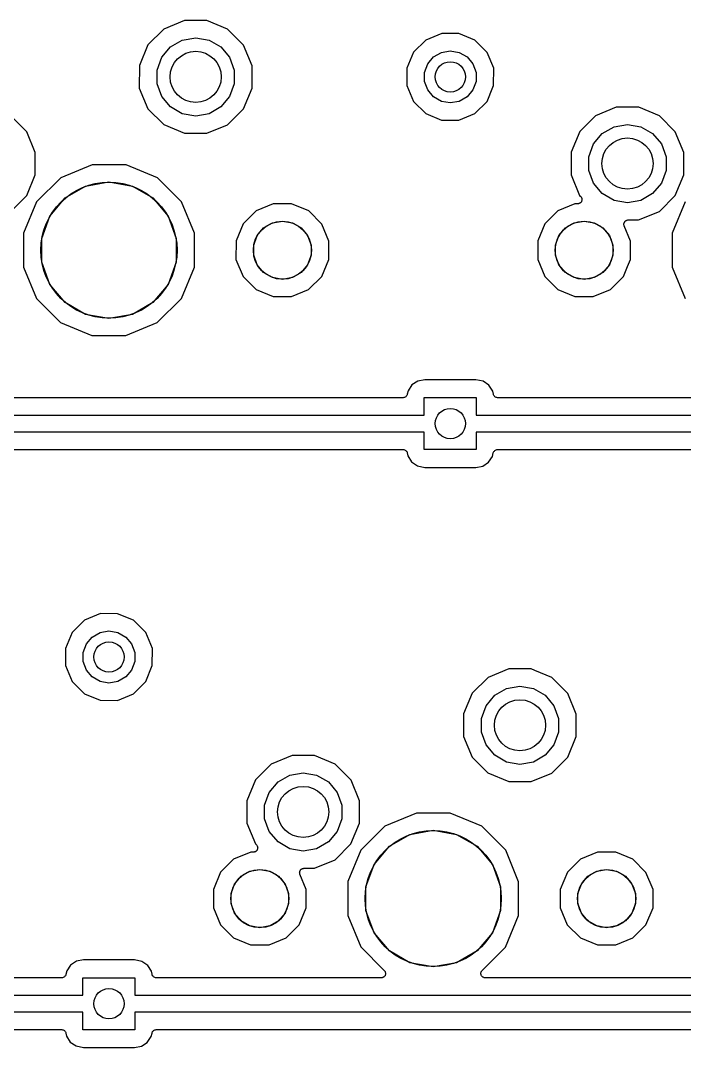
# Model space of a CAD drawing. Extents: x 36 to 201, y -145 to -29.
# Drawn here: x 76.41 to 95.86, y -83.36 to -53.27 of the extents above; entities that cross this region are included whole.
import ezdxf

# ---------------------------------------------------------------- set-up
doc = ezdxf.new("R2010")
doc.units = 0
doc.header["$MEASUREMENT"] = 0
doc.layers.add('BLACK', color=7, linetype='CONTINUOUS')

msp = doc.modelspace()

# ---------------------------------------------------------------- linework, layer by layer
at = {"layer": 'Black'}
for p, q in [((80.606, -53.5195), (80.1412, -53.9836)), ((81.213, -53.2687), (80.606, -53.5195)), ((81.8698, -53.2693), (81.213, -53.2687)), ((82.4764, -53.5212), (81.8698, -53.2693)), ((82.9405, -53.986), (82.4764, -53.5212)), ((80.8025, -54.0411), (81.1476, -53.8418)), ((81.1476, -53.8418), (81.54, -53.7726)), ((81.54, -53.7726), (81.9324, -53.8418)), ((81.9324, -53.8418), (82.2775, -54.0411)), ((88.2815, -53.8427), (87.924, -54.1997)), ((88.7485, -53.6498), (88.2815, -53.8427)), ((89.2537, -53.6502), (88.7485, -53.6498)), ((89.7203, -53.844), (89.2537, -53.6502)), ((90.0773, -54.2015), (89.7203, -53.844)), ((80.1412, -53.9836), (79.8893, -54.5902)), ((80.5464, -54.3463), (80.8025, -54.0411)), ((82.2775, -54.0411), (82.5336, -54.3463)), ((83.1913, -54.593), (82.9405, -53.986)), ((88.7384, -54.2012), (89, -54.1551)), ((89, -54.1551), (89.2616, -54.2012)), ((80.4101, -54.7208), (80.5464, -54.3463)), ((82.5336, -54.3463), (82.6699, -54.7208)), ((87.924, -54.1997), (87.7302, -54.6663)), ((88.3376, -54.5375), (88.5083, -54.334)), ((88.5083, -54.334), (88.7384, -54.2012)), ((89.2616, -54.2012), (89.4917, -54.334)), ((89.4917, -54.334), (89.6624, -54.5375)), ((90.2702, -54.6685), (90.0773, -54.2015)), ((79.8893, -54.5902), (79.8887, -55.247)), ((80.4101, -55.1192), (80.4101, -54.7208)), ((82.6699, -54.7208), (82.6699, -55.1192)), ((83.1908, -55.1965), (83.1913, -54.593)), ((87.7302, -54.6663), (87.7298, -55.1715)), ((88.2467, -54.7872), (88.3376, -54.5375)), ((89.6624, -54.5375), (89.7533, -54.7872)), ((90.2698, -55.1737), (90.2702, -54.6685)), ((88.2467, -55.0528), (88.2467, -54.7872)), ((88.3376, -55.3025), (88.2467, -55.0528)), ((89.7533, -55.0528), (89.6624, -55.3025)), ((89.7533, -54.7872), (89.7533, -55.0528)), ((79.8887, -55.247), (80.1395, -55.854)), ((80.5464, -55.4937), (80.4101, -55.1192)), ((82.6699, -55.1192), (82.5336, -55.4937)), ((82.9388, -55.8564), (83.1907, -55.2498)), ((83.1907, -55.2498), (83.1908, -55.1966)), ((83.1908, -55.1966), (83.1908, -55.1965)), ((87.7298, -55.1715), (87.9227, -55.6385)), ((88.5083, -55.506), (88.3376, -55.3025)), ((89.6624, -55.3025), (89.4917, -55.506)), ((90.076, -55.6403), (90.2491, -55.2234)), ((90.2491, -55.2234), (90.2698, -55.1737)), ((90.2491, -55.2234), (90.2491, -55.2234)), ((80.8025, -55.7989), (80.5464, -55.4937)), ((82.5336, -55.4937), (82.2775, -55.7989)), ((87.9227, -55.6385), (88.2797, -55.996)), ((88.7384, -55.6388), (88.5083, -55.506)), ((89, -55.6849), (88.7384, -55.6388)), ((89.2616, -55.6388), (89, -55.6849)), ((89.4917, -55.506), (89.2616, -55.6388)), ((89.7185, -55.9973), (90.076, -55.6403)), ((80.1395, -55.854), (80.6036, -56.3188)), ((81.1476, -55.9982), (80.8025, -55.7989)), ((82.2775, -55.7989), (81.9324, -55.9982)), ((82.474, -56.3205), (82.9388, -55.8564)), ((93.863, -55.8087), (93.256, -56.0595)), ((94.5198, -55.8093), (93.863, -55.8087)), ((95.1264, -56.0612), (94.5198, -55.8093)), ((76.5905, -56.526), (76.1264, -56.0612)), ((81.54, -56.0674), (81.1476, -55.9982)), ((81.9324, -55.9982), (81.54, -56.0674)), ((88.2797, -55.996), (88.7463, -56.1898)), ((88.7463, -56.1898), (89.2515, -56.1902)), ((89.2515, -56.1902), (89.7185, -55.9973)), ((93.256, -56.0595), (92.7912, -56.5236)), ((95.5905, -56.526), (95.1264, -56.0612)), ((76.8413, -57.133), (76.5905, -56.526)), ((80.6036, -56.3188), (81.2102, -56.5707)), ((81.2102, -56.5707), (81.867, -56.5713)), ((81.867, -56.5713), (82.474, -56.3205)), ((92.7912, -56.5236), (92.5393, -57.1302)), ((93.4525, -56.5811), (93.7976, -56.3818)), ((93.7976, -56.3818), (94.19, -56.3126)), ((94.19, -56.3126), (94.5824, -56.3818)), ((94.5824, -56.3818), (94.9275, -56.5811)), ((95.8413, -57.133), (95.5905, -56.526)), ((93.1964, -56.8863), (93.4525, -56.5811)), ((94.9275, -56.5811), (95.1836, -56.8863)), ((76.8407, -57.7898), (76.8413, -57.133)), ((92.5393, -57.1302), (92.5387, -57.787)), ((93.0601, -57.2608), (93.1964, -56.8863)), ((95.1836, -56.8863), (95.3199, -57.2608)), ((95.8407, -57.7898), (95.8413, -57.133)), ((93.0601, -57.6592), (93.0601, -57.2608)), ((95.3199, -57.2608), (95.3199, -57.6592)), ((78.5045, -57.4977), (77.5846, -57.8778)), ((79.4998, -57.4985), (78.5045, -57.4977)), ((80.4191, -57.8802), (79.4998, -57.4985)), ((93.1964, -58.0337), (93.0601, -57.6592)), ((95.3199, -57.6592), (95.1836, -58.0337)), ((76.5888, -58.3964), (76.8407, -57.7898)), ((77.5846, -57.8778), (76.8802, -58.5809)), ((78.3154, -58.1192), (79, -57.9985)), ((79, -57.9985), (79.6846, -58.1192)), ((81.1222, -58.5846), (80.4191, -57.8802)), ((92.5387, -57.787), (92.7895, -58.394)), ((93.4525, -58.3389), (93.1964, -58.0337)), ((95.1836, -58.0337), (94.9275, -58.3389)), ((95.5888, -58.3964), (95.8407, -57.7898)), ((77.7134, -58.4667), (78.3154, -58.1192)), ((79.6846, -58.1192), (80.2865, -58.4667)), ((93.7976, -58.5382), (93.4525, -58.3389)), ((94.9275, -58.3389), (94.5824, -58.5382)), ((76.124, -58.8605), (76.5888, -58.3964)), ((76.8802, -58.5809), (76.4985, -59.5002)), ((77.2666, -58.9992), (77.7134, -58.4667)), ((80.2865, -58.4667), (80.7334, -58.9992)), ((81.5023, -59.5045), (81.1222, -58.5846)), ((83.8109, -58.6409), (83.3113, -58.8473)), ((84.3515, -58.6413), (83.8109, -58.6409)), ((84.8508, -58.8487), (84.3515, -58.6413)), ((92.6509, -58.6409), (92.1513, -58.8473)), ((92.7297, -58.6409), (92.6509, -58.6409)), ((92.7461, -58.6381), (92.7297, -58.6409)), ((92.7626, -58.6366), (92.7461, -58.6381)), ((92.7676, -58.6343), (92.7626, -58.6366)), ((92.7731, -58.6333), (92.7676, -58.6343)), ((92.7875, -58.625), (92.7731, -58.6333)), ((92.8026, -58.618), (92.7875, -58.625)), ((92.7895, -58.394), (92.8197, -58.4242)), ((92.8065, -58.6141), (92.8026, -58.618)), ((92.8114, -58.6113), (92.8065, -58.6141)), ((92.822, -58.5986), (92.8114, -58.6113)), ((92.8197, -58.4242), (92.8292, -58.4378)), ((92.8338, -58.5869), (92.822, -58.5986)), ((92.8292, -58.4378), (92.8399, -58.4505)), ((92.8361, -58.5818), (92.8338, -58.5869)), ((92.8397, -58.5775), (92.8361, -58.5818)), ((92.8454, -58.5619), (92.8397, -58.5775)), ((92.8399, -58.4505), (92.8418, -58.4558)), ((92.8418, -58.4558), (92.845, -58.4604)), ((92.845, -58.4604), (92.8492, -58.4764)), ((92.8525, -58.5469), (92.8454, -58.5619)), ((92.8492, -58.4764), (92.8549, -58.492)), ((92.8529, -58.5413), (92.8525, -58.5469)), ((92.8549, -58.5361), (92.8529, -58.5413)), ((92.8549, -58.492), (92.8549, -58.4976)), ((92.8549, -58.4976), (92.8563, -58.503)), ((92.8563, -58.503), (92.8549, -58.5195)), ((92.8549, -58.5195), (92.8549, -58.5361)), ((94.19, -58.6074), (93.7976, -58.5382)), ((94.5824, -58.5382), (94.19, -58.6074)), ((95.124, -58.8605), (95.5888, -58.3964)), ((95.8802, -58.5809), (95.4985, -59.5002)), ((83.3113, -58.8473), (82.9287, -59.2292)), ((85.2327, -59.2313), (84.8508, -58.8487)), ((92.1513, -58.8473), (91.7687, -59.2292)), ((94.517, -59.1113), (95.124, -58.8605)), ((77.0289, -59.6524), (77.2666, -58.9992)), ((80.7334, -58.9992), (80.9711, -59.6524)), ((82.9287, -59.2292), (82.7213, -59.7285)), ((83.531, -59.3457), (83.7879, -59.1974)), ((83.7879, -59.1974), (84.08, -59.1458)), ((84.08, -59.1458), (84.3721, -59.1974)), ((84.3721, -59.1974), (84.629, -59.3457)), ((85.4391, -59.7309), (85.2327, -59.2313)), ((91.7687, -59.2292), (91.5613, -59.7285)), ((92.371, -59.3457), (92.6279, -59.1974)), ((92.6279, -59.1974), (92.92, -59.1458)), ((92.92, -59.1458), (93.2121, -59.1974)), ((93.2121, -59.1974), (93.469, -59.3457)), ((94.086, -59.2434), (94.0878, -59.2297)), ((94.0878, -59.2516), (94.086, -59.2434)), ((94.0878, -59.2297), (94.0879, -59.2159)), ((94.0878, -59.26), (94.0878, -59.2516)), ((94.0925, -59.273), (94.0878, -59.26)), ((94.0879, -59.2159), (94.0907, -59.208)), ((94.0907, -59.208), (94.0918, -59.1997)), ((94.0918, -59.1997), (94.0982, -59.1874)), ((94.0955, -59.2865), (94.0925, -59.273)), ((94.0982, -59.1874), (94.103, -59.1744)), ((94.103, -59.1744), (94.1084, -59.168)), ((94.1084, -59.168), (94.1122, -59.1606)), ((94.1122, -59.1606), (94.1224, -59.1513)), ((94.1224, -59.1513), (94.1314, -59.1407)), ((94.1314, -59.1407), (94.1386, -59.1365)), ((94.1386, -59.1365), (94.1448, -59.1308)), ((94.1448, -59.1308), (94.1576, -59.1256)), ((94.1576, -59.1256), (94.1696, -59.1186)), ((94.1696, -59.1186), (94.1778, -59.1172)), ((94.1778, -59.1172), (94.1855, -59.114)), ((94.1855, -59.114), (94.1994, -59.1134)), ((94.1994, -59.1134), (94.213, -59.111)), ((94.213, -59.111), (94.517, -59.1113)), ((76.4985, -59.5002), (76.4977, -60.4955)), ((81.5016, -60.2942), (81.5023, -59.5045)), ((83.2388, -59.8517), (83.3403, -59.5729)), ((83.3403, -59.5729), (83.531, -59.3457)), ((84.629, -59.3457), (84.8197, -59.5729)), ((84.8197, -59.5729), (84.9212, -59.8517)), ((92.0788, -59.8517), (92.1803, -59.5729)), ((92.1803, -59.5729), (92.371, -59.3457)), ((93.469, -59.3457), (93.6597, -59.5729)), ((93.6597, -59.5729), (93.7612, -59.8517)), ((94.2791, -59.7309), (94.0955, -59.2865)), ((95.4985, -59.5002), (95.4977, -60.4955)), ((77.0289, -60.3476), (77.0289, -59.6524)), ((80.9711, -59.6524), (80.9711, -60.3476)), ((82.7213, -59.7285), (82.7209, -60.2691)), ((83.2388, -60.1483), (83.2388, -59.8517)), ((84.9212, -59.8517), (84.9212, -60.1483)), ((85.4387, -60.2715), (85.4391, -59.7309)), ((91.5613, -59.7285), (91.5609, -60.2691)), ((92.0788, -60.1483), (92.0788, -59.8517)), ((93.7612, -59.8517), (93.7612, -60.1483)), ((94.2787, -60.2715), (94.2791, -59.7309)), ((83.3403, -60.4271), (83.2388, -60.1483)), ((84.9212, -60.1483), (84.8197, -60.4271)), ((92.1803, -60.4271), (92.0788, -60.1483)), ((93.7612, -60.1483), (93.6597, -60.4271)), ((77.2666, -61.0008), (77.0289, -60.3476)), ((80.9711, -60.3476), (80.7334, -61.0008)), ((81.5015, -60.4998), (81.5016, -60.2942)), ((81.5016, -60.2942), (81.5016, -60.2942)), ((82.7209, -60.2691), (82.9273, -60.7687)), ((83.531, -60.6543), (83.3403, -60.4271)), ((84.8197, -60.4271), (84.629, -60.6543)), ((85.2313, -60.7708), (85.4387, -60.2715)), ((91.5609, -60.2691), (91.7673, -60.7687)), ((92.371, -60.6543), (92.1803, -60.4271)), ((93.6597, -60.4271), (93.469, -60.6543)), ((94.0713, -60.7708), (94.1954, -60.4719)), ((94.1954, -60.4719), (94.2787, -60.2715)), ((76.4977, -60.4955), (76.8778, -61.4154)), ((81.1198, -61.4191), (81.5015, -60.4998)), ((82.9273, -60.7687), (83.3092, -61.1513)), ((83.7879, -60.8026), (83.531, -60.6543)), ((84.629, -60.6543), (84.3721, -60.8026)), ((84.8487, -61.1527), (85.2313, -60.7708)), ((91.7673, -60.7687), (92.1492, -61.1513)), ((92.6279, -60.8026), (92.371, -60.6543)), ((93.469, -60.6543), (93.2121, -60.8026)), ((93.6887, -61.1527), (94.0713, -60.7708)), ((95.4977, -60.4955), (95.8778, -61.4154)), ((77.7134, -61.5332), (77.2666, -61.0008)), ((80.7334, -61.0008), (80.2865, -61.5332)), ((84.08, -60.8541), (83.7879, -60.8026)), ((84.3721, -60.8026), (84.08, -60.8541)), ((92.92, -60.8541), (92.6279, -60.8026)), ((93.2121, -60.8026), (92.92, -60.8541)), ((83.3092, -61.1513), (83.8085, -61.3587)), ((83.8085, -61.3587), (84.3491, -61.3591)), ((84.3491, -61.3591), (84.8487, -61.1527)), ((92.1492, -61.1513), (92.6485, -61.3587)), ((92.6485, -61.3587), (93.1891, -61.3591)), ((93.1891, -61.3591), (93.6887, -61.1527)), ((76.8778, -61.4154), (77.5809, -62.1198)), ((78.3154, -61.8808), (77.7134, -61.5332)), ((80.2865, -61.5332), (79.6846, -61.8808)), ((80.4154, -62.1222), (81.1198, -61.4191)), ((79, -62.0015), (78.3154, -61.8808)), ((79.6846, -61.8808), (79, -62.0015)), ((77.5809, -62.1198), (78.5002, -62.5015)), ((79.4955, -62.5023), (80.4154, -62.1222)), ((78.5002, -62.5015), (79.4955, -62.5023)), ((88.2498, -63.7976), (88.0505, -63.8351)), ((89.7493, -63.7976), (88.2498, -63.7976)), ((89.9635, -63.8409), (89.7493, -63.7976)), ((87.8769, -63.9468), (87.7609, -64.1165)), ((88.0505, -63.8351), (87.8769, -63.9468)), ((90.1332, -63.9569), (89.9635, -63.8409)), ((90.2449, -64.1305), (90.1332, -63.9569)), ((87.6155, -64.322), (71.3863, -64.322)), ((87.6356, -64.3184), (87.6155, -64.322)), ((87.6559, -64.3154), (87.6356, -64.3184)), ((87.6573, -64.3146), (87.6559, -64.3154)), ((87.6589, -64.3143), (87.6573, -64.3146)), ((87.6767, -64.3041), (87.6589, -64.3143)), ((87.6946, -64.2943), (87.6767, -64.3041)), ((87.6957, -64.2931), (87.6946, -64.2943)), ((87.6971, -64.2923), (87.6957, -64.2931)), ((87.7103, -64.2766), (87.6971, -64.2923)), ((87.7238, -64.2613), (87.7103, -64.2766)), ((87.7244, -64.2597), (87.7238, -64.2613)), ((87.7255, -64.2585), (87.7244, -64.2597)), ((87.7325, -64.2393), (87.7255, -64.2585)), ((87.7399, -64.2202), (87.7325, -64.2393)), ((87.7609, -64.1165), (87.7399, -64.2202)), ((88.238, -64.83), (88.238, -64.318)), ((88.238, -64.318), (89.762, -64.318)), ((89.762, -64.318), (89.762, -64.83)), ((90.2615, -64.2185), (90.2449, -64.1305)), ((90.269, -64.2385), (90.2615, -64.2185)), ((90.2763, -64.2585), (90.269, -64.2385)), ((90.2768, -64.2591), (90.2763, -64.2585)), ((90.277, -64.2598), (90.2768, -64.2591)), ((90.291, -64.276), (90.277, -64.2598)), ((90.3047, -64.2923), (90.291, -64.276)), ((90.3053, -64.2927), (90.3047, -64.2923)), ((90.3058, -64.2932), (90.3053, -64.2927)), ((90.3243, -64.3037), (90.3058, -64.2932)), ((90.3429, -64.3143), (90.3243, -64.3037)), ((90.3436, -64.3145), (90.3429, -64.3143)), ((90.3442, -64.3148), (90.3436, -64.3145)), ((90.3653, -64.3183), (90.3442, -64.3148)), ((90.3863, -64.322), (90.3653, -64.3183)), ((106.615, -64.322), (90.3863, -64.322)), ((70.762, -64.83), (88.238, -64.83)), ((89.762, -64.83), (107.238, -64.83)), ((88.238, -65.33), (70.762, -65.33)), ((88.238, -65.842), (88.238, -65.33)), ((107.238, -65.33), (89.762, -65.33)), ((89.762, -65.33), (89.762, -65.842)), ((71.3845, -65.838), (87.6137, -65.838)), ((87.6137, -65.838), (87.6347, -65.8417)), ((87.6347, -65.8417), (87.6558, -65.8452)), ((87.6558, -65.8452), (87.6564, -65.8455)), ((87.6564, -65.8455), (87.6571, -65.8457)), ((87.6571, -65.8457), (87.6756, -65.8563)), ((87.6756, -65.8563), (87.6942, -65.8668)), ((87.6942, -65.8668), (87.6947, -65.8673)), ((87.6947, -65.8673), (87.6953, -65.8677)), ((87.6953, -65.8677), (87.7091, -65.8841)), ((87.7091, -65.8841), (87.723, -65.9002)), ((87.723, -65.9002), (87.7232, -65.9009)), ((87.7232, -65.9009), (87.7237, -65.9015)), ((87.7237, -65.9015), (87.731, -65.9215)), ((89.762, -65.842), (88.238, -65.842)), ((90.2675, -65.9207), (90.2745, -65.9015)), ((90.2745, -65.9015), (90.2756, -65.9003)), ((90.2756, -65.9003), (90.2762, -65.8987)), ((90.2762, -65.8987), (90.2897, -65.8834)), ((90.2897, -65.8834), (90.3029, -65.8677)), ((90.3029, -65.8677), (90.3043, -65.8669)), ((90.3043, -65.8669), (90.3054, -65.8657)), ((90.3054, -65.8657), (90.3233, -65.8559)), ((90.3233, -65.8559), (90.3411, -65.8457)), ((90.3411, -65.8457), (90.3427, -65.8454)), ((90.3427, -65.8454), (90.3441, -65.8446)), ((90.3441, -65.8446), (90.3644, -65.8416)), ((90.3644, -65.8416), (90.3845, -65.838)), ((90.3845, -65.838), (106.614, -65.838)), ((87.731, -65.9215), (87.7385, -65.9415)), ((87.7385, -65.9415), (87.7551, -66.0295)), ((87.7551, -66.0295), (87.8668, -66.2031)), ((87.8668, -66.2031), (88.0365, -66.3191)), ((90.1231, -66.2132), (90.2391, -66.0435)), ((90.2391, -66.0435), (90.2601, -65.9398)), ((90.2601, -65.9398), (90.2675, -65.9207)), ((88.0365, -66.3191), (88.2507, -66.3624)), ((88.2507, -66.3624), (89.7502, -66.3624)), ((89.7502, -66.3624), (89.9495, -66.3249)), ((89.9495, -66.3249), (90.1231, -66.2132)), ((78.7485, -70.6498), (78.2815, -70.8427)), ((79.2537, -70.6502), (78.7485, -70.6498)), ((79.7203, -70.844), (79.2537, -70.6502)), ((78.2815, -70.8427), (77.924, -71.1997)), ((80.0773, -71.2015), (79.7203, -70.844)), ((77.924, -71.1997), (77.7302, -71.6663)), ((78.5083, -71.334), (78.7384, -71.2012)), ((78.7384, -71.2012), (79, -71.1551)), ((79, -71.1551), (79.2616, -71.2012)), ((79.2616, -71.2012), (79.4917, -71.334)), ((80.2702, -71.6685), (80.0773, -71.2015)), ((78.2467, -71.7872), (78.3376, -71.5375)), ((78.3376, -71.5375), (78.5083, -71.334)), ((79.4917, -71.334), (79.6624, -71.5375)), ((79.6624, -71.5375), (79.7533, -71.7872)), ((77.7302, -71.6663), (77.7298, -72.1715)), ((78.2467, -72.0528), (78.2467, -71.7872)), ((79.7533, -71.7872), (79.7533, -72.0528)), ((80.2698, -72.1737), (80.2702, -71.6685)), ((77.7298, -72.1715), (77.9227, -72.6385)), ((78.3376, -72.3025), (78.2467, -72.0528)), ((79.7533, -72.0528), (79.6624, -72.3025)), ((80.076, -72.6403), (80.2698, -72.1737)), ((78.5083, -72.506), (78.3376, -72.3025)), ((78.7384, -72.6388), (78.5083, -72.506)), ((79.4917, -72.506), (79.2616, -72.6388)), ((79.6624, -72.3025), (79.4917, -72.506)), ((90.106, -72.5195), (89.6412, -72.9836)), ((90.713, -72.2687), (90.106, -72.5195)), ((91.3698, -72.2693), (90.713, -72.2687)), ((91.4774, -72.314), (91.3698, -72.2693)), ((91.9764, -72.5212), (91.4774, -72.314)), ((92.4405, -72.986), (91.9764, -72.5212)), ((77.9227, -72.6385), (78.2797, -72.996)), ((79, -72.6849), (78.7384, -72.6388)), ((79.2616, -72.6388), (79, -72.6849)), ((79.7185, -72.9973), (80.076, -72.6403)), ((90.6476, -72.8418), (91.04, -72.7726)), ((91.04, -72.7726), (91.4324, -72.8418)), ((78.2797, -72.996), (78.7463, -73.1898)), ((79.2515, -73.1902), (79.7185, -72.9973)), ((89.6412, -72.9836), (89.3893, -73.5902)), ((90.0464, -73.3463), (90.3025, -73.0411)), ((90.3025, -73.0411), (90.6476, -72.8418)), ((91.4324, -72.8418), (91.7775, -73.0411)), ((91.7775, -73.0411), (92.0336, -73.3463)), ((92.6913, -73.593), (92.4405, -72.986)), ((78.7463, -73.1898), (79.2515, -73.1902)), ((89.9101, -73.7208), (90.0464, -73.3463)), ((92.0336, -73.3463), (92.1699, -73.7208)), ((89.3893, -73.5902), (89.3887, -74.247)), ((89.9101, -74.1192), (89.9101, -73.7208)), ((92.1699, -73.7208), (92.1699, -74.1192)), ((92.6907, -74.2498), (92.6913, -73.593)), ((89.3887, -74.247), (89.6395, -74.854)), ((90.0464, -74.4937), (89.9101, -74.1192)), ((92.1699, -74.1192), (92.0336, -74.4937)), ((92.4388, -74.8564), (92.6907, -74.2498)), ((90.3025, -74.7989), (90.0464, -74.4937)), ((92.0336, -74.4937), (91.7775, -74.7989)), ((84.363, -74.8087), (83.756, -75.0595)), ((85.0198, -74.8093), (84.363, -74.8087)), ((85.6264, -75.0612), (85.0198, -74.8093)), ((89.6395, -74.854), (90.1036, -75.3188)), ((90.6476, -74.9982), (90.3025, -74.7989)), ((91.7775, -74.7989), (91.4324, -74.9982)), ((91.974, -75.3205), (92.4388, -74.8564)), ((83.756, -75.0595), (83.2912, -75.5236)), ((86.0905, -75.526), (85.6264, -75.0612)), ((91.04, -75.0674), (90.6476, -74.9982)), ((91.4324, -74.9982), (91.04, -75.0674)), ((83.2912, -75.5236), (83.0393, -76.1302)), ((83.9525, -75.5811), (84.2976, -75.3818)), ((84.2976, -75.3818), (84.69, -75.3126)), ((84.69, -75.3126), (85.0824, -75.3818)), ((85.0824, -75.3818), (85.4275, -75.5811)), ((86.3413, -76.133), (86.0905, -75.526)), ((90.1036, -75.3188), (90.7102, -75.5707)), ((91.367, -75.5713), (91.974, -75.3205)), ((83.6964, -75.8863), (83.9525, -75.5811)), ((85.4275, -75.5811), (85.6836, -75.8863)), ((90.7102, -75.5707), (91.367, -75.5713)), ((83.0393, -76.1302), (83.0387, -76.787)), ((83.5601, -76.2608), (83.6964, -75.8863)), ((85.6836, -75.8863), (85.8199, -76.2608)), ((86.3407, -76.7898), (86.3413, -76.133)), ((83.5601, -76.6592), (83.5601, -76.2608)), ((85.8199, -76.2608), (85.8199, -76.6592)), ((83.6964, -77.0337), (83.5601, -76.6592)), ((85.8199, -76.6592), (85.6836, -77.0337)), ((88.0045, -76.4977), (87.0846, -76.8778)), ((88.9998, -76.4985), (88.0045, -76.4977)), ((89.9191, -76.8802), (88.9998, -76.4985)), ((83.0387, -76.787), (83.2895, -77.394)), ((83.9525, -77.3389), (83.6964, -77.0337)), ((85.6836, -77.0337), (85.4275, -77.3389)), ((86.0888, -77.3964), (86.3407, -76.7898)), ((87.0846, -76.8778), (86.3802, -77.5809)), ((87.8154, -77.1192), (88.5, -76.9985)), ((88.5, -76.9985), (89.1846, -77.1192)), ((90.6222, -77.5846), (89.9191, -76.8802)), ((84.2976, -77.5382), (83.9525, -77.3389)), ((85.4275, -77.3389), (85.0824, -77.5382)), ((87.2134, -77.4667), (87.8154, -77.1192)), ((89.1846, -77.1192), (89.7865, -77.4667)), ((83.1509, -77.6409), (82.6513, -77.8473)), ((83.2297, -77.6409), (83.1509, -77.6409)), ((83.2461, -77.6381), (83.2297, -77.6409)), ((83.2626, -77.6366), (83.2461, -77.6381)), ((83.2676, -77.6343), (83.2626, -77.6366)), ((83.2731, -77.6333), (83.2676, -77.6343)), ((83.2875, -77.625), (83.2731, -77.6333)), ((83.3026, -77.618), (83.2875, -77.625)), ((83.2895, -77.394), (83.3197, -77.4242)), ((83.3065, -77.6141), (83.3026, -77.618)), ((83.3114, -77.6113), (83.3065, -77.6141)), ((83.322, -77.5986), (83.3114, -77.6113)), ((83.3197, -77.4242), (83.3292, -77.4378)), ((83.3338, -77.5869), (83.322, -77.5986)), ((83.3292, -77.4378), (83.3399, -77.4505)), ((83.3361, -77.5818), (83.3338, -77.5869)), ((83.3397, -77.5775), (83.3361, -77.5818)), ((83.3454, -77.5619), (83.3397, -77.5775)), ((83.3399, -77.4505), (83.3418, -77.4558)), ((83.3418, -77.4558), (83.345, -77.4604)), ((83.345, -77.4604), (83.3492, -77.4764)), ((83.3525, -77.5469), (83.3454, -77.5619)), ((83.3492, -77.4764), (83.3549, -77.492)), ((83.3529, -77.5413), (83.3525, -77.5469)), ((83.3549, -77.5361), (83.3529, -77.5413)), ((83.3549, -77.492), (83.3549, -77.4976)), ((83.3549, -77.4976), (83.3563, -77.503)), ((83.3563, -77.503), (83.3549, -77.5195)), ((83.3549, -77.5195), (83.3549, -77.5361)), ((84.69, -77.6074), (84.2976, -77.5382)), ((85.0824, -77.5382), (84.69, -77.6074)), ((85.624, -77.8605), (86.0888, -77.3964)), ((86.3802, -77.5809), (85.9985, -78.5002)), ((86.7666, -77.9992), (87.2134, -77.4667)), ((89.7865, -77.4667), (90.2334, -77.9992)), ((91.0023, -78.5045), (90.6222, -77.5846)), ((93.3109, -77.6409), (92.8113, -77.8473)), ((93.8515, -77.6413), (93.3109, -77.6409)), ((94.3508, -77.8487), (93.8515, -77.6413)), ((82.6513, -77.8473), (82.2687, -78.2292)), ((85.017, -78.1113), (85.624, -77.8605)), ((92.8113, -77.8473), (92.4287, -78.2292)), ((94.7327, -78.2313), (94.3508, -77.8487)), ((82.2687, -78.2292), (82.0613, -78.7285)), ((82.871, -78.3457), (83.1279, -78.1974)), ((83.1279, -78.1974), (83.42, -78.1458)), ((83.42, -78.1458), (83.7121, -78.1974)), ((83.7121, -78.1974), (83.969, -78.3457)), ((84.586, -78.2434), (84.5878, -78.2297)), ((84.5878, -78.2516), (84.586, -78.2434)), ((84.5878, -78.2297), (84.5879, -78.2159)), ((84.5879, -78.2159), (84.5907, -78.208)), ((84.5907, -78.208), (84.5918, -78.1997)), ((84.5918, -78.1997), (84.5982, -78.1874)), ((84.5982, -78.1874), (84.603, -78.1744)), ((84.603, -78.1744), (84.6084, -78.168)), ((84.6084, -78.168), (84.6122, -78.1606)), ((84.6122, -78.1606), (84.6224, -78.1513)), ((84.6224, -78.1513), (84.6314, -78.1407)), ((84.6314, -78.1407), (84.6386, -78.1365)), ((84.6386, -78.1365), (84.6448, -78.1308)), ((84.6448, -78.1308), (84.6576, -78.1256)), ((84.6576, -78.1256), (84.6696, -78.1186)), ((84.6696, -78.1186), (84.6778, -78.1172)), ((84.6778, -78.1172), (84.6855, -78.114)), ((84.6855, -78.114), (84.6994, -78.1134)), ((84.6994, -78.1134), (84.713, -78.111)), ((84.713, -78.111), (85.017, -78.1113)), ((86.5289, -78.6524), (86.7666, -77.9992)), ((90.2334, -77.9992), (90.4711, -78.6524)), ((92.4287, -78.2292), (92.2213, -78.7285)), ((93.031, -78.3457), (93.2879, -78.1974)), ((93.2879, -78.1974), (93.58, -78.1458)), ((93.58, -78.1458), (93.8721, -78.1974)), ((93.8721, -78.1974), (94.129, -78.3457)), ((94.9391, -78.7309), (94.7327, -78.2313)), ((82.6803, -78.5729), (82.871, -78.3457)), ((83.969, -78.3457), (84.1597, -78.5729)), ((84.5878, -78.26), (84.5878, -78.2516)), ((84.5925, -78.273), (84.5878, -78.26)), ((84.5955, -78.2865), (84.5925, -78.273)), ((84.7791, -78.7309), (84.5955, -78.2865)), ((85.9985, -78.5002), (85.9977, -79.4955)), ((91.0016, -79.2942), (91.0023, -78.5045)), ((92.8403, -78.5729), (93.031, -78.3457)), ((94.129, -78.3457), (94.3197, -78.5729)), ((82.0613, -78.7285), (82.0609, -79.2691)), ((82.5788, -78.8517), (82.6803, -78.5729)), ((84.1597, -78.5729), (84.2612, -78.8517)), ((84.7787, -79.2715), (84.7791, -78.7309)), ((86.5289, -79.3476), (86.5289, -78.6524)), ((90.4711, -78.6524), (90.4711, -79.3476)), ((92.2213, -78.7285), (92.2209, -79.2691)), ((92.7388, -78.8517), (92.8403, -78.5729)), ((94.3197, -78.5729), (94.4212, -78.8517)), ((94.9387, -79.2715), (94.9391, -78.7309)), ((82.5788, -79.1483), (82.5788, -78.8517)), ((84.2612, -78.8517), (84.2612, -79.1483)), ((92.7388, -79.1483), (92.7388, -78.8517)), ((94.4212, -78.8517), (94.4212, -79.1483)), ((82.0609, -79.2691), (82.2673, -79.7687)), ((82.6803, -79.4271), (82.5788, -79.1483)), ((82.871, -79.6543), (82.6803, -79.4271)), ((84.1597, -79.4271), (83.969, -79.6543)), ((84.2612, -79.1483), (84.1597, -79.4271)), ((84.5713, -79.7708), (84.7787, -79.2715)), ((86.7666, -80.0008), (86.5289, -79.3476)), ((90.4711, -79.3476), (90.2334, -80.0008)), ((91.0015, -79.4998), (91.0016, -79.2942)), ((91.0016, -79.2942), (91.0016, -79.2942)), ((92.2209, -79.2691), (92.4273, -79.7687)), ((92.8403, -79.4271), (92.7388, -79.1483)), ((93.031, -79.6543), (92.8403, -79.4271)), ((94.3197, -79.4271), (94.129, -79.6543)), ((94.4212, -79.1483), (94.3197, -79.4271)), ((94.7313, -79.7708), (94.9387, -79.2715)), ((83.1279, -79.8026), (82.871, -79.6543)), ((83.969, -79.6543), (83.7121, -79.8026)), ((85.9977, -79.4955), (86.3778, -80.4154)), ((90.6198, -80.4191), (91.0015, -79.4998)), ((93.2879, -79.8026), (93.031, -79.6543)), ((94.129, -79.6543), (93.8721, -79.8026)), ((82.2673, -79.7687), (82.6492, -80.1513)), ((83.42, -79.8541), (83.1279, -79.8026)), ((83.7121, -79.8026), (83.42, -79.8541)), ((84.1887, -80.1527), (84.5713, -79.7708)), ((87.2134, -80.5332), (86.7666, -80.0008)), ((90.2334, -80.0008), (89.7865, -80.5332)), ((92.4273, -79.7687), (92.8092, -80.1513)), ((93.58, -79.8541), (93.2879, -79.8026)), ((93.8721, -79.8026), (93.58, -79.8541)), ((94.3487, -80.1527), (94.7313, -79.7708)), ((82.6492, -80.1513), (83.1485, -80.3587)), ((83.6891, -80.3591), (84.1887, -80.1527)), ((92.8092, -80.1513), (93.3085, -80.3587)), ((93.8491, -80.3591), (94.3487, -80.1527)), ((83.1485, -80.3587), (83.6891, -80.3591)), ((86.3778, -80.4154), (87.0665, -81.1053)), ((87.8154, -80.8808), (87.2134, -80.5332)), ((89.7865, -80.5332), (89.1846, -80.8808)), ((89.9325, -81.1051), (90.6198, -80.4191)), ((93.3085, -80.3587), (93.8491, -80.3591)), ((77.8769, -80.9468), (77.7609, -81.1165)), ((78.0505, -80.8351), (77.8769, -80.9468)), ((78.2498, -80.7976), (78.0505, -80.8351)), ((79.7493, -80.7976), (78.2498, -80.7976)), ((79.9635, -80.8409), (79.7493, -80.7976)), ((80.1332, -80.9569), (79.9635, -80.8409)), ((88.5, -81.0015), (87.8154, -80.8808)), ((89.1846, -80.8808), (88.5, -81.0015)), ((77.7325, -81.2393), (77.7255, -81.2585)), ((77.7399, -81.2202), (77.7325, -81.2393)), ((77.7609, -81.1165), (77.7399, -81.2202)), ((80.2449, -81.1305), (80.1332, -80.9569)), ((80.2615, -81.2185), (80.2449, -81.1305)), ((80.269, -81.2385), (80.2615, -81.2185)), ((80.2763, -81.2585), (80.269, -81.2385)), ((87.0665, -81.1053), (87.0759, -81.1188)), ((87.0759, -81.1188), (87.0866, -81.1315)), ((87.0866, -81.1315), (87.0885, -81.1368)), ((87.0922, -81.243), (87.0866, -81.2585)), ((87.0885, -81.1368), (87.0917, -81.1414)), ((87.0917, -81.1414), (87.096, -81.1574)), ((87.0992, -81.228), (87.0922, -81.243)), ((87.096, -81.1574), (87.1017, -81.1729)), ((87.0997, -81.2224), (87.0992, -81.228)), ((87.1017, -81.2171), (87.0997, -81.2224)), ((87.1017, -81.1729), (87.1017, -81.1786)), ((87.1017, -81.1786), (87.1031, -81.184)), ((87.1031, -81.184), (87.1017, -81.2005)), ((87.1017, -81.2005), (87.1017, -81.2171)), ((89.8957, -81.1838), (89.8972, -81.1785)), ((89.8972, -81.2004), (89.8957, -81.1838)), ((89.8972, -81.1729), (89.9029, -81.1573)), ((89.8972, -81.1785), (89.8972, -81.1729)), ((89.8972, -81.2171), (89.8972, -81.2004)), ((89.8991, -81.2223), (89.8972, -81.2171)), ((89.8995, -81.2278), (89.8991, -81.2223)), ((89.9066, -81.2429), (89.8995, -81.2278)), ((89.9029, -81.1573), (89.9072, -81.1412)), ((89.9123, -81.2585), (89.9066, -81.2429)), ((89.9072, -81.1412), (89.9104, -81.1367)), ((89.9104, -81.1367), (89.9123, -81.1315)), ((89.9123, -81.1315), (89.923, -81.1187)), ((89.923, -81.1187), (89.9325, -81.1051)), ((77.6155, -81.322), (71.0222, -81.322)), ((77.6356, -81.3184), (77.6155, -81.322)), ((77.6559, -81.3154), (77.6356, -81.3184)), ((77.6573, -81.3146), (77.6559, -81.3154)), ((77.6589, -81.3143), (77.6573, -81.3146)), ((77.6767, -81.3041), (77.6589, -81.3143)), ((77.6946, -81.2943), (77.6767, -81.3041)), ((77.6957, -81.2931), (77.6946, -81.2943)), ((77.6971, -81.2923), (77.6957, -81.2931)), ((77.7103, -81.2766), (77.6971, -81.2923)), ((77.7238, -81.2613), (77.7103, -81.2766)), ((77.7244, -81.2597), (77.7238, -81.2613)), ((77.7255, -81.2585), (77.7244, -81.2597)), ((78.238, -81.83), (78.238, -81.318)), ((78.238, -81.318), (79.762, -81.318)), ((79.762, -81.318), (79.762, -81.83)), ((80.2768, -81.2591), (80.2763, -81.2585)), ((80.277, -81.2598), (80.2768, -81.2591)), ((80.291, -81.276), (80.277, -81.2598)), ((80.3047, -81.2923), (80.291, -81.276)), ((80.3053, -81.2927), (80.3047, -81.2923)), ((80.3058, -81.2932), (80.3053, -81.2927)), ((80.3243, -81.3037), (80.3058, -81.2932)), ((80.3429, -81.3143), (80.3243, -81.3037)), ((80.3436, -81.3145), (80.3429, -81.3143)), ((80.3442, -81.3148), (80.3436, -81.3145)), ((80.3653, -81.3183), (80.3442, -81.3148)), ((80.3863, -81.322), (80.3653, -81.3183)), ((86.9766, -81.322), (80.3863, -81.322)), ((86.9929, -81.3191), (86.9766, -81.322)), ((87.0093, -81.3177), (86.9929, -81.3191)), ((87.0145, -81.3153), (87.0093, -81.3177)), ((87.02, -81.3143), (87.0145, -81.3153)), ((87.0343, -81.3061), (87.02, -81.3143)), ((87.0493, -81.2991), (87.0343, -81.3061)), ((87.0533, -81.2951), (87.0493, -81.2991)), ((87.0582, -81.2923), (87.0533, -81.2951)), ((87.0688, -81.2796), (87.0582, -81.2923)), ((87.0806, -81.2679), (87.0688, -81.2796)), ((87.0829, -81.2628), (87.0806, -81.2679)), ((87.0866, -81.2585), (87.0829, -81.2628)), ((89.9158, -81.2627), (89.9123, -81.2585)), ((89.9181, -81.2678), (89.9158, -81.2627)), ((89.9299, -81.2795), (89.9181, -81.2678)), ((89.9406, -81.2923), (89.9299, -81.2795)), ((89.9454, -81.2951), (89.9406, -81.2923)), ((89.9493, -81.299), (89.9454, -81.2951)), ((89.9644, -81.306), (89.9493, -81.299)), ((89.9788, -81.3143), (89.9644, -81.306)), ((89.9843, -81.3153), (89.9788, -81.3143)), ((89.9893, -81.3176), (89.9843, -81.3153)), ((90.0058, -81.3191), (89.9893, -81.3176)), ((90.0222, -81.322), (90.0058, -81.3191)), ((96.6155, -81.322), (90.0222, -81.322)), ((60.762, -81.83), (78.238, -81.83)), ((79.762, -81.83), (97.238, -81.83)), ((78.238, -82.33), (60.762, -82.33)), ((78.238, -82.842), (78.238, -82.33)), ((97.238, -82.33), (79.762, -82.33)), ((79.762, -82.33), (79.762, -82.842)), ((61.3845, -82.838), (77.6137, -82.838)), ((77.6137, -82.838), (77.6347, -82.8417)), ((77.6347, -82.8417), (77.6558, -82.8452)), ((77.6558, -82.8452), (77.6564, -82.8455)), ((77.6564, -82.8455), (77.6571, -82.8457)), ((77.6571, -82.8457), (77.6756, -82.8563)), ((77.6756, -82.8563), (77.6942, -82.8668)), ((77.6942, -82.8668), (77.6947, -82.8673)), ((77.6947, -82.8673), (77.6953, -82.8677)), ((77.6953, -82.8677), (77.7091, -82.8841)), ((77.7091, -82.8841), (77.723, -82.9002)), ((77.723, -82.9002), (77.7232, -82.9009)), ((77.7232, -82.9009), (77.7237, -82.9015)), ((77.7237, -82.9015), (77.731, -82.9215)), ((77.731, -82.9215), (77.7385, -82.9415)), ((77.7385, -82.9415), (77.7551, -83.0295)), ((77.7551, -83.0295), (77.8668, -83.2031)), ((79.762, -82.842), (78.238, -82.842)), ((80.1231, -83.2132), (80.2391, -83.0435)), ((80.2391, -83.0435), (80.2601, -82.9398)), ((80.2601, -82.9398), (80.2675, -82.9207)), ((80.2675, -82.9207), (80.2745, -82.9015)), ((80.2745, -82.9015), (80.2756, -82.9003)), ((80.2756, -82.9003), (80.2762, -82.8987)), ((80.2762, -82.8987), (80.2897, -82.8834)), ((80.2897, -82.8834), (80.3029, -82.8677)), ((80.3029, -82.8677), (80.3043, -82.8669)), ((80.3043, -82.8669), (80.3054, -82.8657)), ((80.3054, -82.8657), (80.3233, -82.8559)), ((80.3233, -82.8559), (80.3411, -82.8457)), ((80.3411, -82.8457), (80.3427, -82.8454)), ((80.3427, -82.8454), (80.3441, -82.8446)), ((80.3441, -82.8446), (80.3644, -82.8416)), ((80.3644, -82.8416), (80.3845, -82.838)), ((80.3845, -82.838), (96.6137, -82.838)), ((77.8668, -83.2031), (78.0365, -83.3191)), ((78.0365, -83.3191), (78.2507, -83.3624)), ((79.7502, -83.3624), (79.9495, -83.3249)), ((79.9495, -83.3249), (80.1231, -83.2132)), ((78.2507, -83.3624), (79.7502, -83.3624))]:
    msp.add_line(p, q, dxfattribs=at)
for centre, radius in [((81.54, -54.92), 0.7493), ((89, -54.92), 0.4445), ((94.19, -57.46), 0.7493), ((79, -60), 1.9939), ((84.08, -60), 0.8509), ((92.92, -60), 0.8509), ((89, -65.08), 0.4445), ((79, -71.92), 0.4445), ((91.04, -73.92), 0.7493), ((84.69, -76.46), 0.7493), ((88.5, -79), 1.9939), ((83.42, -79), 0.8509), ((93.58, -79), 0.8509), ((79, -82.08), 0.4445)]:
    msp.add_circle(centre, radius, dxfattribs=at)

doc.saveas('drawing.dxf')
